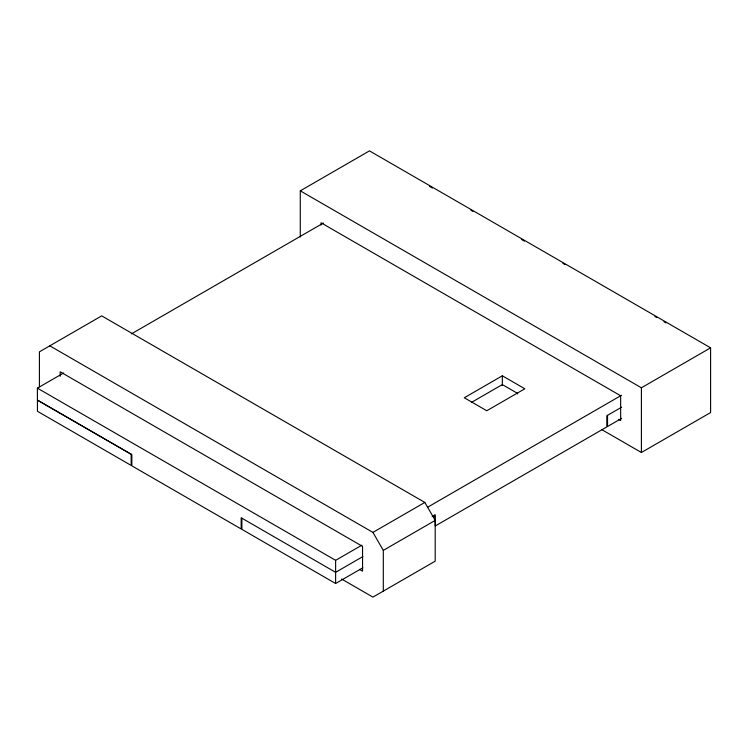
<?xml version="1.0" encoding="UTF-8"?>
<svg xmlns="http://www.w3.org/2000/svg" width="748" height="748" viewBox="0 0 748 748"><rect width="100%" height="100%" fill="white"/><g stroke="black" fill="none" stroke-linecap="round" stroke-linejoin="round"><path stroke-width="1.12" d="M63.673 372.981L37.4 388.147L37.4 400.133L131.844 454.653L131.844 465.845L241.174 528.967L241.174 517.784L335.618 572.314L362.874 556.577M39.41 386.753L39.42 351.831L101.691 315.871L424.827 502.432L435.205 520.412L435.205 561.159L372.925 597.119L341.621 579.045M60.177 376.309L60.177 371.803L362.546 546.377L362.546 571.145L359.517 569.396M300.275 237.06L300.275 190.834L369.475 150.881L710.6 347.829L710.6 412.55L641.401 452.503L602.047 429.773M321.042 225.045L321.042 222.792L620.644 395.767L620.644 420.535L618.624 419.376M362.874 567.769L335.618 583.496L335.628 560.327L361.892 545.161M383.303 591.126L383.313 550.369L372.925 532.398L49.798 345.838M502.329 385.603L502.329 375.795L464.274 397.768L486.761 410.755L524.825 388.782L502.329 375.795M641.401 452.503L641.401 387.782L710.6 347.829M131.368 333.898L323.351 223.054M471.642 402.302L501.291 385.183A1.468 0.851 0 0 1 503.367 385.183L517.214 393.177A1.468 0.851 0 0 1 517.588 393.99M372.925 532.398L424.827 502.432M427.576 507.238L621.569 395.234M432.213 516.541L435.233 514.802L435.233 525.984L606.834 426.912L606.834 415.729L621.663 407.174M383.313 550.369L435.205 520.412M621.663 418.356L607.535 426.519L607.535 415.327M429.455 186.308L432.484 188.066M470.903 210.244L472.923 211.413M521.45 239.425L524.479 241.174M562.898 263.352L564.918 264.521M654.893 316.469L656.912 317.629M663.99 321.715L666.01 322.884M300.275 190.834L641.401 387.782M37.4 388.147L335.628 560.327M335.618 583.496L241.885 529.36L241.885 518.168M434.541 515.204L434.541 519.682M131.171 454.251L37.447 400.105L37.447 411.288L131.181 465.434L131.171 454.251"/></g></svg>
